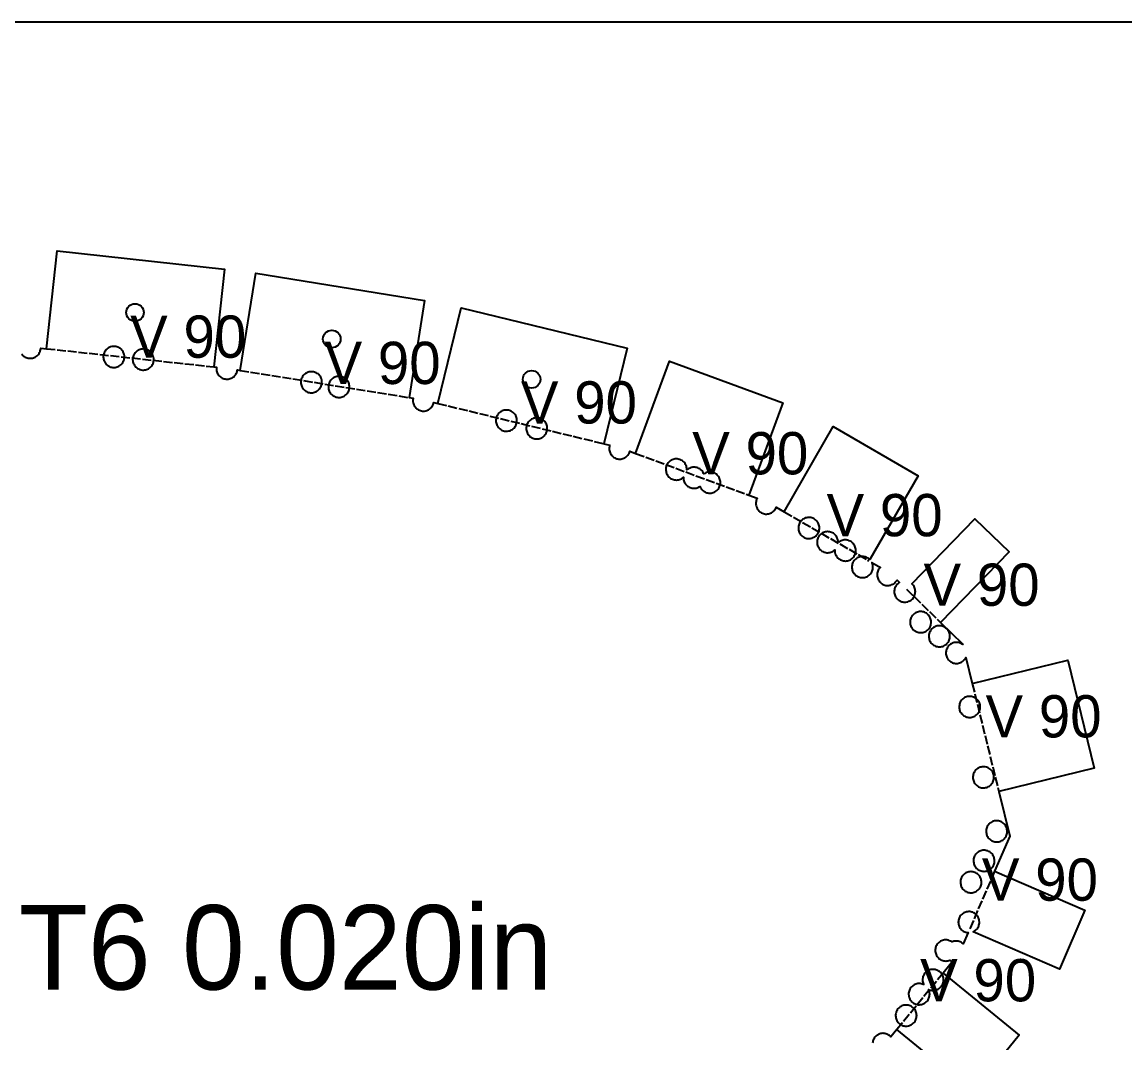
# Model space of a CAD drawing. Header units: millimetres. Extents: x 0 to 2467, y 0 to 1219.
# Drawn here: x 1235.4 to 1392.2, y 1073.9 to 1219 of the extents above; entities that cross this region are included whole.
import ezdxf

# ---------------------------------------------------------------- set-up
doc = ezdxf.new("R2010")
doc.units = ezdxf.units.MM
doc.linetypes.add('DASHED', pattern=[1.524, 1.27, -0.254])
for name, color, linetype in [('CUT', 7, 'CONTINUOUS'), ('ETCH', 8, 'CONTINUOUS'), ('HOLE', 6, 'CONTINUOUS'), ('VALLEY', 1, 'DASHED')]:
    doc.layers.add(name, color=color, linetype=linetype)

msp = doc.modelspace()

# ---------------------------------------------------------------- linework, layer by layer
at = {"layer": 'CUT'}
msp.add_lwpolyline([(1235.35, 1171.86), (1235.44, 1171.74), (1235.54, 1171.63), (1235.65, 1171.53), (1235.77, 1171.45), (1235.89, 1171.37), (1236.03, 1171.31), (1236.17, 1171.26), (1236.31, 1171.23), (1236.46, 1171.21), (1236.6, 1171.21), (1236.75, 1171.22), (1236.89, 1171.24), (1237.04, 1171.28), (1237.17, 1171.33), (1237.31, 1171.39), (1237.43, 1171.47), (1237.55, 1171.56), (1237.66, 1171.66), (1237.75, 1171.77), (1237.84, 1171.89), (1237.91, 1172.02), (1237.98, 1172.15), (1238.02, 1172.29), (1238.06, 1172.43), (1238.08, 1172.58), (1238.08, 1172.67), (1238.89, 1172.58), (1240.4, 1186.47), (1264.19, 1183.88), (1262.68, 1170), (1263.07, 1169.95), (1263.06, 1169.87), (1263.05, 1169.72), (1263.06, 1169.58), (1263.08, 1169.43), (1263.12, 1169.29), (1263.17, 1169.15), (1263.24, 1169.02), (1263.31, 1168.89), (1263.4, 1168.78), (1263.5, 1168.67), (1263.62, 1168.57), (1263.73, 1168.49), (1263.86, 1168.41), (1264, 1168.35), (1264.14, 1168.3), (1264.28, 1168.27), (1264.42, 1168.25), (1264.57, 1168.24), (1264.72, 1168.25), (1264.86, 1168.28), (1265.01, 1168.32), (1265.14, 1168.37), (1265.28, 1168.43), (1265.4, 1168.51), (1265.52, 1168.6), (1265.63, 1168.7), (1265.72, 1168.81), (1265.81, 1168.93), (1265.88, 1169.06), (1265.94, 1169.19), (1265.99, 1169.33), (1266.03, 1169.47), (1266.04, 1169.55), (1266.42, 1169.49), (1268.64, 1183.29), (1292.66, 1179.42), (1290.45, 1165.63), (1291.03, 1165.53), (1291.02, 1165.49), (1291, 1165.34), (1290.99, 1165.19), (1291, 1165.05), (1291.03, 1164.9), (1291.06, 1164.76), (1291.12, 1164.62), (1291.18, 1164.49), (1291.26, 1164.36), (1291.35, 1164.25), (1291.45, 1164.14), (1291.56, 1164.04), (1291.68, 1163.96), (1291.8, 1163.88), (1291.94, 1163.82), (1292.08, 1163.77), (1292.22, 1163.74), (1292.37, 1163.72), (1292.51, 1163.71), (1292.66, 1163.72), (1292.81, 1163.75), (1292.95, 1163.78), (1293.09, 1163.84), (1293.22, 1163.9), (1293.34, 1163.98), (1293.46, 1164.07), (1293.57, 1164.17), (1293.67, 1164.28), (1293.75, 1164.4), (1293.83, 1164.53), (1293.89, 1164.66), (1293.93, 1164.8), (1293.97, 1164.94), (1294.54, 1164.8), (1297.84, 1178.38), (1321.44, 1172.65), (1318.14, 1159.07), (1318.98, 1158.87), (1318.96, 1158.8), (1318.92, 1158.65), (1318.9, 1158.51), (1318.9, 1158.36), (1318.91, 1158.21), (1318.93, 1158.07), (1318.97, 1157.93), (1319.02, 1157.79), (1319.08, 1157.66), (1319.16, 1157.53), (1319.25, 1157.41), (1319.35, 1157.31), (1319.46, 1157.21), (1319.58, 1157.12), (1319.71, 1157.05), (1319.84, 1156.99), (1319.98, 1156.94), (1320.13, 1156.91), (1320.27, 1156.89), (1320.42, 1156.88), (1320.57, 1156.89), (1320.71, 1156.91), (1320.85, 1156.95), (1320.99, 1157), (1321.12, 1157.07), (1321.25, 1157.15), (1321.37, 1157.24), (1321.47, 1157.34), (1321.57, 1157.45), (1321.66, 1157.57), (1321.73, 1157.69), (1321.79, 1157.83), (1321.84, 1157.97), (1321.85, 1157.99), (1322.66, 1157.69), (1327.49, 1170.8), (1343.58, 1164.86), (1338.75, 1151.76), (1339.95, 1151.31), (1339.92, 1151.27), (1339.86, 1151.13), (1339.81, 1150.99), (1339.78, 1150.85), (1339.76, 1150.71), (1339.75, 1150.56), (1339.76, 1150.41), (1339.79, 1150.27), (1339.82, 1150.12), (1339.88, 1149.99), (1339.94, 1149.85), (1340.02, 1149.73), (1340.11, 1149.61), (1340.21, 1149.5), (1340.32, 1149.41), (1340.44, 1149.32), (1340.57, 1149.25), (1340.7, 1149.19), (1340.84, 1149.14), (1340.98, 1149.1), (1341.13, 1149.08), (1341.28, 1149.08), (1341.42, 1149.09), (1341.57, 1149.11), (1341.71, 1149.15), (1341.85, 1149.2), (1341.98, 1149.27), (1342.1, 1149.34), (1342.22, 1149.43), (1342.33, 1149.53), (1342.43, 1149.64), (1342.51, 1149.76), (1342.59, 1149.89), (1342.65, 1150.02), (1342.65, 1150.04), (1343.76, 1149.4), (1350.75, 1161.5), (1362.82, 1154.53), (1355.94, 1142.61), (1355.94, 1142.61), (1355.83, 1142.71), (1355.71, 1142.8), (1355.58, 1142.87), (1355.45, 1142.93), (1355.31, 1142.98), (1355.16, 1143.01), (1355.02, 1143.03), (1354.87, 1143.04), (1354.72, 1143.03), (1354.58, 1143), (1354.44, 1142.97), (1354.3, 1142.91), (1354.17, 1142.85), (1354.04, 1142.77), (1353.92, 1142.68), (1353.82, 1142.58), (1353.72, 1142.47), (1353.63, 1142.35), (1353.56, 1142.23), (1353.5, 1142.09), (1353.45, 1141.95), (1353.42, 1141.81), (1353.4, 1141.66), (1353.39, 1141.52), (1353.4, 1141.37), (1353.42, 1141.22), (1353.46, 1141.08), (1353.51, 1140.94), (1353.58, 1140.81), (1353.66, 1140.69), (1353.74, 1140.57), (1353.85, 1140.46), (1353.96, 1140.36), (1354.08, 1140.28), (1354.2, 1140.2), (1354.34, 1140.14), (1354.48, 1140.1), (1354.62, 1140.06), (1354.76, 1140.04), (1354.91, 1140.04), (1355.06, 1140.05), (1355.2, 1140.07), (1355.35, 1140.11), (1355.48, 1140.16), (1355.62, 1140.22), (1355.74, 1140.3), (1355.86, 1140.39), (1355.97, 1140.49), (1356.06, 1140.6), (1356.15, 1140.72), (1356.22, 1140.85), (1356.28, 1140.98), (1356.33, 1141.12), (1356.37, 1141.26), (1356.39, 1141.41), (1356.39, 1141.56), (1356.38, 1141.7), (1356.36, 1141.85), (1356.32, 1141.99), (1356.27, 1142.13), (1356.24, 1142.19), (1357.45, 1141.49), (1357.42, 1141.46), (1357.32, 1141.35), (1357.24, 1141.23), (1357.16, 1141.1), (1357.1, 1140.97), (1357.05, 1140.83), (1357.02, 1140.69), (1357, 1140.54), (1357, 1140.39), (1357, 1140.25), (1357.03, 1140.1), (1357.07, 1139.96), (1357.12, 1139.82), (1357.18, 1139.69), (1357.26, 1139.56), (1357.35, 1139.45), (1357.45, 1139.34), (1357.56, 1139.24), (1357.68, 1139.16), (1357.81, 1139.08), (1357.94, 1139.02), (1358.08, 1138.97), (1358.22, 1138.94), (1358.37, 1138.92), (1358.52, 1138.91), (1358.66, 1138.92), (1358.81, 1138.95), (1358.95, 1138.98), (1359.09, 1139.04), (1359.22, 1139.1), (1359.35, 1139.18), (1359.46, 1139.27), (1359.57, 1139.37), (1359.67, 1139.48), (1359.75, 1139.6), (1359.82, 1139.7), (1360.18, 1139.35), (1360.07, 1139.29), (1359.96, 1139.2), (1359.85, 1139.1), (1359.75, 1138.99), (1359.67, 1138.87), (1359.59, 1138.74), (1359.53, 1138.61), (1359.48, 1138.47), (1359.45, 1138.32), (1359.43, 1138.18), (1359.43, 1138.03), (1359.43, 1137.88), (1359.46, 1137.74), (1359.5, 1137.6), (1359.55, 1137.46), (1359.61, 1137.32), (1359.69, 1137.2), (1359.78, 1137.08), (1359.88, 1136.98), (1359.99, 1136.88), (1360.11, 1136.79), (1360.24, 1136.72), (1360.37, 1136.66), (1360.51, 1136.61), (1360.65, 1136.58), (1360.8, 1136.56), (1360.95, 1136.55), (1361.09, 1136.56), (1361.24, 1136.58), (1361.38, 1136.62), (1361.52, 1136.67), (1361.65, 1136.74), (1361.78, 1136.81), (1361.89, 1136.9), (1362, 1137), (1362.1, 1137.12), (1362.18, 1137.23), (1362.26, 1137.36), (1362.32, 1137.5), (1362.37, 1137.63), (1362.4, 1137.78), (1362.42, 1137.92), (1362.43, 1138.07), (1362.42, 1138.22), (1362.39, 1138.36), (1362.35, 1138.51), (1362.3, 1138.64), (1362.24, 1138.78), (1362.16, 1138.9), (1362.07, 1139.02), (1361.97, 1139.13), (1361.92, 1139.18), (1370.9, 1148.41), (1375.76, 1143.69), (1366.02, 1133.67), (1369.14, 1130.64), (1369.16, 1130.54), (1369.09, 1130.6), (1368.96, 1130.67), (1368.82, 1130.73), (1368.68, 1130.78), (1368.54, 1130.81), (1368.4, 1130.83), (1368.25, 1130.84), (1368.1, 1130.83), (1367.96, 1130.8), (1367.81, 1130.77), (1367.68, 1130.72), (1367.54, 1130.65), (1367.42, 1130.57), (1367.3, 1130.48), (1367.19, 1130.38), (1367.1, 1130.27), (1367.01, 1130.15), (1366.94, 1130.03), (1366.88, 1129.89), (1366.83, 1129.75), (1366.79, 1129.61), (1366.77, 1129.46), (1366.77, 1129.32), (1366.78, 1129.17), (1366.8, 1129.02), (1366.84, 1128.88), (1366.89, 1128.74), (1366.96, 1128.61), (1367.03, 1128.49), (1367.12, 1128.37), (1367.22, 1128.26), (1367.33, 1128.16), (1367.45, 1128.08), (1367.58, 1128), (1367.71, 1127.94), (1367.85, 1127.9), (1368, 1127.86), (1368.14, 1127.84), (1368.29, 1127.84), (1368.44, 1127.85), (1368.58, 1127.87), (1368.72, 1127.91), (1368.86, 1127.96), (1368.99, 1128.02), (1369.12, 1128.1), (1369.24, 1128.19), (1369.34, 1128.29), (1369.44, 1128.4), (1369.53, 1128.52), (1369.6, 1128.65), (1369.62, 1128.68), (1370.52, 1125), (1384.09, 1128.33), (1387.85, 1112.98), (1374.28, 1109.65), (1375.84, 1103.31), (1373.69, 1098.31), (1386.52, 1092.78), (1382.91, 1084.41), (1370.63, 1089.7), (1370.76, 1089.76), (1370.88, 1089.84), (1371, 1089.93), (1371.11, 1090.03), (1371.21, 1090.14), (1371.29, 1090.26), (1371.37, 1090.38), (1371.43, 1090.52), (1371.47, 1090.66), (1371.51, 1090.8), (1371.53, 1090.95), (1371.53, 1091.09), (1371.52, 1091.24), (1371.5, 1091.39), (1371.46, 1091.53), (1371.41, 1091.67), (1371.35, 1091.8), (1371.27, 1091.92), (1371.18, 1092.04), (1371.08, 1092.15), (1370.97, 1092.25), (1370.85, 1092.33), (1370.72, 1092.41), (1370.59, 1092.47), (1370.45, 1092.51), (1370.31, 1092.55), (1370.16, 1092.57), (1370.01, 1092.57), (1369.87, 1092.56), (1369.72, 1092.54), (1369.58, 1092.5), (1369.44, 1092.45), (1369.31, 1092.39), (1369.18, 1092.31), (1369.07, 1092.22), (1368.96, 1092.12), (1368.86, 1092.01), (1368.77, 1091.89), (1368.7, 1091.76), (1368.64, 1091.63), (1368.59, 1091.49), (1368.56, 1091.35), (1368.54, 1091.2), (1368.53, 1091.05), (1368.54, 1090.91), (1368.57, 1090.76), (1368.6, 1090.62), (1368.66, 1090.48), (1368.72, 1090.35), (1368.8, 1090.22), (1368.89, 1090.11), (1368.99, 1090), (1369.1, 1089.9), (1369.22, 1089.81), (1369.34, 1089.74), (1369.48, 1089.68), (1369.62, 1089.63), (1369.76, 1089.6), (1369.91, 1089.58), (1369.93, 1089.58), (1369.24, 1087.99), (1369.17, 1088.06), (1369.05, 1088.15), (1368.92, 1088.22), (1368.79, 1088.28), (1368.65, 1088.33), (1368.5, 1088.36), (1368.36, 1088.38), (1368.21, 1088.39), (1368.06, 1088.38), (1367.92, 1088.35), (1367.78, 1088.32), (1367.64, 1088.26), (1367.63, 1088.26), (1367.57, 1088.31), (1367.44, 1088.38), (1367.3, 1088.44), (1367.16, 1088.49), (1367.02, 1088.53), (1366.88, 1088.55), (1366.73, 1088.55), (1366.58, 1088.54), (1366.44, 1088.52), (1366.29, 1088.48), (1366.16, 1088.43), (1366.02, 1088.36), (1365.9, 1088.29), (1365.78, 1088.2), (1365.67, 1088.1), (1365.58, 1087.99), (1365.49, 1087.87), (1365.42, 1087.74), (1365.36, 1087.61), (1365.31, 1087.47), (1365.27, 1087.32), (1365.25, 1087.18), (1365.25, 1087.03), (1365.26, 1086.88), (1365.28, 1086.74), (1365.32, 1086.6), (1365.37, 1086.46), (1365.44, 1086.33), (1365.51, 1086.2), (1365.6, 1086.08), (1365.7, 1085.98), (1365.81, 1085.88), (1365.93, 1085.79), (1366.06, 1085.72), (1366.19, 1085.66), (1366.33, 1085.61), (1366.48, 1085.58), (1366.62, 1085.56), (1366.77, 1085.55), (1366.92, 1085.56), (1367.06, 1085.58), (1367.2, 1085.62), (1367.34, 1085.67), (1367.35, 1085.68), (1367.42, 1085.63), (1367.54, 1085.55), (1367.68, 1085.49), (1367.72, 1085.48), (1366.38, 1083.84), (1377.2, 1075), (1370.64, 1066.96), (1359.81, 1075.8), (1358.96, 1074.75), (1358.88, 1074.85), (1358.77, 1074.94), (1358.65, 1075.03), (1358.52, 1075.1), (1358.39, 1075.16), (1358.25, 1075.21), (1358.11, 1075.24), (1357.96, 1075.26), (1357.81, 1075.27), (1357.67, 1075.26), (1357.52, 1075.24), (1357.38, 1075.2), (1357.24, 1075.15), (1357.11, 1075.08), (1356.98, 1075.01), (1356.87, 1074.92), (1356.76, 1074.82), (1356.66, 1074.71), (1356.57, 1074.59), (1356.5, 1074.46), (1356.44, 1074.32), (1356.39, 1074.19), (1356.36, 1074.04), (1356.34, 1073.9)], dxfattribs=at)
for points in [[(1249.2, 1170.1), (1249.33, 1170.18), (1249.45, 1170.27), (1249.55, 1170.37), (1249.65, 1170.48), (1249.74, 1170.6), (1249.81, 1170.72), (1249.87, 1170.86), (1249.92, 1171), (1249.95, 1171.14), (1249.97, 1171.29), (1249.98, 1171.43), (1249.97, 1171.58), (1249.95, 1171.73), (1249.91, 1171.87), (1249.86, 1172.01), (1249.79, 1172.14), (1249.71, 1172.26), (1249.63, 1172.38), (1249.53, 1172.49), (1249.41, 1172.59), (1249.3, 1172.67), (1249.17, 1172.75), (1249.03, 1172.81), (1248.89, 1172.85), (1248.75, 1172.89), (1248.61, 1172.91), (1248.46, 1172.91), (1248.31, 1172.9), (1248.17, 1172.88), (1248.02, 1172.84), (1247.89, 1172.79), (1247.75, 1172.73), (1247.63, 1172.65), (1247.51, 1172.56), (1247.4, 1172.46), (1247.31, 1172.35), (1247.22, 1172.23), (1247.15, 1172.1), (1247.09, 1171.97), (1247.04, 1171.83), (1247, 1171.69), (1246.98, 1171.54), (1246.98, 1171.39), (1246.99, 1171.25), (1247.01, 1171.1), (1247.05, 1170.96), (1247.1, 1170.82), (1247.17, 1170.69), (1247.24, 1170.56), (1247.33, 1170.45), (1247.43, 1170.34), (1247.54, 1170.24), (1247.66, 1170.15), (1247.79, 1170.08), (1247.92, 1170.02), (1248.06, 1169.97), (1248.21, 1169.94), (1248.35, 1169.92), (1248.5, 1169.91), (1248.65, 1169.92), (1248.79, 1169.95), (1248.93, 1169.98), (1249.07, 1170.04), (1249.2, 1170.1)], [(1253.83, 1170.1), (1253.91, 1170.22), (1253.99, 1170.35), (1254.05, 1170.48), (1254.09, 1170.62), (1254.13, 1170.76), (1254.15, 1170.91), (1254.15, 1171.06), (1254.14, 1171.2), (1254.12, 1171.35), (1254.08, 1171.49), (1254.03, 1171.63), (1253.97, 1171.76), (1253.89, 1171.89), (1253.8, 1172), (1253.7, 1172.11), (1253.59, 1172.21), (1253.47, 1172.3), (1253.34, 1172.37), (1253.21, 1172.43), (1253.07, 1172.48), (1252.92, 1172.51), (1252.78, 1172.53), (1252.63, 1172.54), (1252.48, 1172.53), (1252.34, 1172.5), (1252.2, 1172.47), (1252.06, 1172.41), (1251.93, 1172.35), (1251.8, 1172.27), (1251.68, 1172.18), (1251.58, 1172.08), (1251.48, 1171.97), (1251.39, 1171.85), (1251.32, 1171.73), (1251.26, 1171.59), (1251.21, 1171.45), (1251.18, 1171.31), (1251.16, 1171.16), (1251.15, 1171.02), (1251.16, 1170.87), (1251.19, 1170.72), (1251.22, 1170.58), (1251.27, 1170.44), (1251.34, 1170.31), (1251.42, 1170.19), (1251.51, 1170.07), (1251.61, 1169.96), (1251.72, 1169.86), (1251.84, 1169.78), (1251.96, 1169.7), (1252.1, 1169.64), (1252.24, 1169.6), (1252.38, 1169.56), (1252.53, 1169.54), (1252.67, 1169.54), (1252.82, 1169.55), (1252.97, 1169.57), (1253.11, 1169.61), (1253.25, 1169.66), (1253.38, 1169.72), (1253.5, 1169.8), (1253.62, 1169.89), (1253.73, 1169.99), (1253.83, 1170.1)], [(1277.53, 1166.67), (1277.64, 1166.77), (1277.74, 1166.88), (1277.82, 1167), (1277.9, 1167.12), (1277.96, 1167.26), (1278.01, 1167.4), (1278.04, 1167.54), (1278.06, 1167.69), (1278.06, 1167.83), (1278.05, 1167.98), (1278.03, 1168.12), (1277.99, 1168.27), (1277.94, 1168.4), (1277.88, 1168.54), (1277.8, 1168.66), (1277.71, 1168.78), (1277.61, 1168.89), (1277.5, 1168.98), (1277.38, 1169.07), (1277.25, 1169.14), (1277.12, 1169.21), (1276.98, 1169.25), (1276.84, 1169.29), (1276.69, 1169.31), (1276.54, 1169.31), (1276.4, 1169.3), (1276.25, 1169.28), (1276.11, 1169.24), (1275.97, 1169.19), (1275.84, 1169.12), (1275.71, 1169.05), (1275.6, 1168.96), (1275.49, 1168.86), (1275.39, 1168.75), (1275.31, 1168.63), (1275.23, 1168.5), (1275.17, 1168.37), (1275.12, 1168.23), (1275.09, 1168.08), (1275.07, 1167.94), (1275.06, 1167.79), (1275.07, 1167.64), (1275.1, 1167.5), (1275.14, 1167.36), (1275.19, 1167.22), (1275.25, 1167.09), (1275.33, 1166.96), (1275.42, 1166.84), (1275.52, 1166.74), (1275.63, 1166.64), (1275.75, 1166.55), (1275.88, 1166.48), (1276.01, 1166.42), (1276.15, 1166.37), (1276.29, 1166.34), (1276.44, 1166.32), (1276.59, 1166.31), (1276.73, 1166.32), (1276.88, 1166.34), (1277.02, 1166.38), (1277.16, 1166.43), (1277.29, 1166.5), (1277.41, 1166.58), (1277.53, 1166.67)], [(1281.87, 1166.59), (1281.92, 1166.73), (1281.95, 1166.87), (1281.97, 1167.02), (1281.98, 1167.17), (1281.97, 1167.31), (1281.95, 1167.46), (1281.91, 1167.6), (1281.86, 1167.74), (1281.79, 1167.87), (1281.72, 1168), (1281.63, 1168.11), (1281.53, 1168.22), (1281.41, 1168.32), (1281.3, 1168.41), (1281.17, 1168.48), (1281.03, 1168.54), (1280.89, 1168.59), (1280.75, 1168.62), (1280.61, 1168.64), (1280.46, 1168.65), (1280.31, 1168.64), (1280.17, 1168.61), (1280.02, 1168.58), (1279.89, 1168.52), (1279.75, 1168.46), (1279.63, 1168.38), (1279.51, 1168.29), (1279.4, 1168.19), (1279.31, 1168.08), (1279.22, 1167.96), (1279.15, 1167.84), (1279.09, 1167.7), (1279.04, 1167.56), (1279, 1167.42), (1278.98, 1167.27), (1278.98, 1167.13), (1278.99, 1166.98), (1279.01, 1166.83), (1279.05, 1166.69), (1279.1, 1166.55), (1279.17, 1166.42), (1279.24, 1166.3), (1279.33, 1166.18), (1279.43, 1166.07), (1279.54, 1165.97), (1279.66, 1165.89), (1279.79, 1165.81), (1279.92, 1165.75), (1280.06, 1165.71), (1280.21, 1165.67), (1280.35, 1165.65), (1280.5, 1165.65), (1280.65, 1165.66), (1280.79, 1165.68), (1280.93, 1165.72), (1281.07, 1165.77), (1281.21, 1165.83), (1281.33, 1165.91), (1281.45, 1166), (1281.55, 1166.1), (1281.65, 1166.21), (1281.74, 1166.33), (1281.81, 1166.46), (1281.87, 1166.59)], [(1305.55, 1161.53), (1305.62, 1161.66), (1305.69, 1161.79), (1305.73, 1161.93), (1305.77, 1162.08), (1305.79, 1162.22), (1305.79, 1162.37), (1305.78, 1162.52), (1305.76, 1162.66), (1305.72, 1162.8), (1305.67, 1162.94), (1305.61, 1163.07), (1305.53, 1163.2), (1305.44, 1163.32), (1305.34, 1163.42), (1305.23, 1163.52), (1305.11, 1163.61), (1304.98, 1163.68), (1304.85, 1163.74), (1304.71, 1163.79), (1304.56, 1163.82), (1304.42, 1163.84), (1304.27, 1163.85), (1304.12, 1163.84), (1303.98, 1163.82), (1303.84, 1163.78), (1303.7, 1163.73), (1303.57, 1163.66), (1303.44, 1163.58), (1303.32, 1163.49), (1303.22, 1163.39), (1303.12, 1163.28), (1303.03, 1163.16), (1302.96, 1163.04), (1302.9, 1162.9), (1302.85, 1162.76), (1302.82, 1162.62), (1302.8, 1162.47), (1302.79, 1162.33), (1302.8, 1162.18), (1302.83, 1162.04), (1302.86, 1161.89), (1302.91, 1161.76), (1302.98, 1161.62), (1303.06, 1161.5), (1303.15, 1161.38), (1303.25, 1161.27), (1303.36, 1161.18), (1303.48, 1161.09), (1303.6, 1161.02), (1303.74, 1160.96), (1303.88, 1160.91), (1304.02, 1160.87), (1304.17, 1160.85), (1304.31, 1160.85), (1304.46, 1160.86), (1304.61, 1160.88), (1304.75, 1160.92), (1304.89, 1160.97), (1305.02, 1161.04), (1305.14, 1161.11), (1305.26, 1161.2), (1305.37, 1161.3), (1305.46, 1161.41), (1305.55, 1161.53)], [(1310.09, 1161.12), (1310.1, 1161.27), (1310.09, 1161.42), (1310.07, 1161.56), (1310.03, 1161.7), (1309.98, 1161.84), (1309.91, 1161.97), (1309.83, 1162.1), (1309.75, 1162.22), (1309.64, 1162.32), (1309.53, 1162.42), (1309.41, 1162.51), (1309.29, 1162.58), (1309.15, 1162.64), (1309.01, 1162.69), (1308.87, 1162.72), (1308.73, 1162.74), (1308.58, 1162.75), (1308.43, 1162.74), (1308.29, 1162.71), (1308.14, 1162.68), (1308.01, 1162.63), (1307.87, 1162.56), (1307.75, 1162.48), (1307.63, 1162.39), (1307.52, 1162.29), (1307.43, 1162.18), (1307.34, 1162.06), (1307.27, 1161.94), (1307.21, 1161.8), (1307.16, 1161.66), (1307.12, 1161.52), (1307.1, 1161.37), (1307.1, 1161.23), (1307.11, 1161.08), (1307.13, 1160.93), (1307.17, 1160.79), (1307.22, 1160.65), (1307.29, 1160.52), (1307.36, 1160.4), (1307.45, 1160.28), (1307.55, 1160.17), (1307.66, 1160.07), (1307.78, 1159.99), (1307.91, 1159.91), (1308.04, 1159.85), (1308.18, 1159.81), (1308.33, 1159.77), (1308.47, 1159.75), (1308.62, 1159.75), (1308.77, 1159.76), (1308.91, 1159.78), (1309.05, 1159.82), (1309.19, 1159.87), (1309.32, 1159.93), (1309.45, 1160.01), (1309.57, 1160.1), (1309.67, 1160.2), (1309.77, 1160.31), (1309.86, 1160.43), (1309.93, 1160.56), (1309.99, 1160.69), (1310.04, 1160.83), (1310.07, 1160.98), (1310.09, 1161.12)], [(1333.76, 1154.94), (1333.63, 1154.99), (1333.48, 1155.02), (1333.34, 1155.04), (1333.19, 1155.05), (1333.04, 1155.04), (1332.9, 1155.01), (1332.75, 1154.98), (1332.62, 1154.93), (1332.48, 1154.86), (1332.36, 1154.78), (1332.35, 1154.78), (1332.33, 1154.83), (1332.26, 1154.96), (1332.19, 1155.09), (1332.1, 1155.2), (1332, 1155.31), (1331.89, 1155.41), (1331.77, 1155.5), (1331.64, 1155.57), (1331.51, 1155.63), (1331.37, 1155.68), (1331.22, 1155.71), (1331.08, 1155.73), (1330.93, 1155.74), (1330.78, 1155.73), (1330.64, 1155.7), (1330.5, 1155.67), (1330.36, 1155.61), (1330.23, 1155.55), (1330.1, 1155.47), (1329.98, 1155.38), (1329.94, 1155.34), (1329.94, 1155.43), (1329.93, 1155.58), (1329.91, 1155.73), (1329.87, 1155.87), (1329.82, 1156.01), (1329.76, 1156.14), (1329.68, 1156.26), (1329.59, 1156.38), (1329.49, 1156.49), (1329.38, 1156.59), (1329.26, 1156.67), (1329.13, 1156.75), (1329, 1156.81), (1328.86, 1156.85), (1328.71, 1156.89), (1328.57, 1156.91), (1328.42, 1156.91), (1328.27, 1156.9), (1328.13, 1156.88), (1327.99, 1156.84), (1327.85, 1156.79), (1327.72, 1156.73), (1327.59, 1156.65), (1327.47, 1156.56), (1327.37, 1156.46), (1327.27, 1156.35), (1327.18, 1156.23), (1327.11, 1156.1), (1327.05, 1155.97), (1327, 1155.83), (1326.97, 1155.69), (1326.95, 1155.54), (1326.94, 1155.39), (1326.95, 1155.25), (1326.98, 1155.1), (1327.01, 1154.96), (1327.06, 1154.82), (1327.13, 1154.69), (1327.21, 1154.56), (1327.3, 1154.45), (1327.4, 1154.34), (1327.51, 1154.24), (1327.63, 1154.15), (1327.75, 1154.08), (1327.89, 1154.02), (1328.03, 1153.97), (1328.17, 1153.94), (1328.32, 1153.92), (1328.46, 1153.91), (1328.61, 1153.92), (1328.76, 1153.95), (1328.9, 1153.98), (1329.04, 1154.04), (1329.17, 1154.1), (1329.29, 1154.18), (1329.41, 1154.27), (1329.45, 1154.31), (1329.45, 1154.22), (1329.46, 1154.07), (1329.48, 1153.92), (1329.52, 1153.78), (1329.57, 1153.64), (1329.64, 1153.51), (1329.72, 1153.39), (1329.8, 1153.27), (1329.9, 1153.16), (1330.02, 1153.06), (1330.13, 1152.98), (1330.26, 1152.9), (1330.4, 1152.84), (1330.54, 1152.79), (1330.68, 1152.76), (1330.82, 1152.74), (1330.97, 1152.74), (1331.12, 1152.75), (1331.26, 1152.77), (1331.41, 1152.81), (1331.54, 1152.86), (1331.68, 1152.92), (1331.8, 1153), (1331.81, 1153.01), (1331.83, 1152.95), (1331.9, 1152.82), (1331.97, 1152.7), (1332.06, 1152.58), (1332.16, 1152.47), (1332.27, 1152.38), (1332.39, 1152.29), (1332.52, 1152.22), (1332.65, 1152.15), (1332.79, 1152.11), (1332.94, 1152.07), (1333.08, 1152.05), (1333.23, 1152.05), (1333.38, 1152.06), (1333.52, 1152.08), (1333.67, 1152.12), (1333.8, 1152.17), (1333.94, 1152.23), (1334.06, 1152.31), (1334.18, 1152.4), (1334.28, 1152.5), (1334.38, 1152.61), (1334.47, 1152.73), (1334.54, 1152.86), (1334.6, 1152.99), (1334.65, 1153.13), (1334.68, 1153.28), (1334.7, 1153.42), (1334.71, 1153.57), (1334.7, 1153.72), (1334.68, 1153.86), (1334.64, 1154), (1334.59, 1154.14), (1334.52, 1154.27), (1334.45, 1154.4), (1334.36, 1154.52), (1334.26, 1154.62), (1334.14, 1154.72), (1334.03, 1154.81), (1333.9, 1154.88), (1333.76, 1154.94)], [(1348.76, 1147.41), (1348.72, 1147.55), (1348.67, 1147.69), (1348.6, 1147.82), (1348.52, 1147.94), (1348.43, 1148.06), (1348.33, 1148.17), (1348.22, 1148.27), (1348.1, 1148.35), (1347.98, 1148.43), (1347.84, 1148.49), (1347.7, 1148.53), (1347.56, 1148.57), (1347.41, 1148.59), (1347.27, 1148.59), (1347.12, 1148.58), (1346.98, 1148.56), (1346.83, 1148.52), (1346.7, 1148.47), (1346.56, 1148.41), (1346.44, 1148.33), (1346.32, 1148.24), (1346.21, 1148.14), (1346.12, 1148.03), (1346.03, 1147.91), (1345.96, 1147.78), (1345.89, 1147.65), (1345.85, 1147.51), (1345.81, 1147.36), (1345.79, 1147.22), (1345.79, 1147.07), (1345.8, 1146.92), (1345.82, 1146.78), (1345.86, 1146.64), (1345.91, 1146.5), (1345.98, 1146.37), (1346.05, 1146.24), (1346.14, 1146.13), (1346.24, 1146.02), (1346.35, 1145.92), (1346.47, 1145.83), (1346.6, 1145.76), (1346.73, 1145.7), (1346.87, 1145.65), (1347.02, 1145.62), (1347.16, 1145.6), (1347.31, 1145.59), (1347.46, 1145.6), (1347.6, 1145.63), (1347.74, 1145.66), (1347.88, 1145.72), (1348.01, 1145.78), (1348.14, 1145.86), (1348.26, 1145.95), (1348.36, 1146.05), (1348.46, 1146.16), (1348.55, 1146.28), (1348.62, 1146.4), (1348.68, 1146.54), (1348.73, 1146.68), (1348.76, 1146.82), (1348.78, 1146.97), (1348.79, 1147.11), (1348.78, 1147.26), (1348.76, 1147.41)], [(1352.59, 1145.39), (1352.44, 1145.4), (1352.29, 1145.39), (1352.15, 1145.37), (1352.01, 1145.33), (1351.87, 1145.28), (1351.74, 1145.21), (1351.61, 1145.14), (1351.49, 1145.05), (1351.45, 1145.01), (1351.45, 1145.1), (1351.44, 1145.24), (1351.42, 1145.39), (1351.38, 1145.53), (1351.33, 1145.67), (1351.27, 1145.8), (1351.19, 1145.93), (1351.1, 1146.04), (1351, 1146.15), (1350.89, 1146.25), (1350.77, 1146.34), (1350.64, 1146.41), (1350.51, 1146.47), (1350.37, 1146.52), (1350.22, 1146.55), (1350.08, 1146.57), (1349.93, 1146.58), (1349.78, 1146.57), (1349.64, 1146.54), (1349.5, 1146.51), (1349.36, 1146.45), (1349.23, 1146.39), (1349.1, 1146.31), (1348.98, 1146.22), (1348.88, 1146.12), (1348.78, 1146.01), (1348.69, 1145.89), (1348.62, 1145.77), (1348.56, 1145.63), (1348.51, 1145.49), (1348.48, 1145.35), (1348.46, 1145.2), (1348.45, 1145.06), (1348.46, 1144.91), (1348.49, 1144.76), (1348.52, 1144.62), (1348.57, 1144.48), (1348.64, 1144.35), (1348.72, 1144.23), (1348.81, 1144.11), (1348.91, 1144), (1349.02, 1143.9), (1349.14, 1143.82), (1349.26, 1143.74), (1349.4, 1143.68), (1349.54, 1143.64), (1349.68, 1143.6), (1349.83, 1143.58), (1349.97, 1143.58), (1350.12, 1143.59), (1350.27, 1143.61), (1350.41, 1143.65), (1350.55, 1143.7), (1350.68, 1143.76), (1350.8, 1143.84), (1350.92, 1143.93), (1350.96, 1143.97), (1350.96, 1143.88), (1350.97, 1143.73), (1350.99, 1143.59), (1351.03, 1143.44), (1351.08, 1143.31), (1351.15, 1143.17), (1351.23, 1143.05), (1351.31, 1142.93), (1351.42, 1142.82), (1351.53, 1142.73), (1351.65, 1142.64), (1351.77, 1142.57), (1351.91, 1142.51), (1352.05, 1142.46), (1352.19, 1142.43), (1352.33, 1142.41), (1352.48, 1142.4), (1352.63, 1142.41), (1352.77, 1142.43), (1352.92, 1142.47), (1353.05, 1142.52), (1353.19, 1142.59), (1353.31, 1142.66), (1353.43, 1142.75), (1353.54, 1142.85), (1353.63, 1142.96), (1353.72, 1143.08), (1353.79, 1143.21), (1353.85, 1143.35), (1353.9, 1143.48), (1353.94, 1143.63), (1353.96, 1143.77), (1353.96, 1143.92), (1353.95, 1144.07), (1353.93, 1144.21), (1353.89, 1144.36), (1353.84, 1144.49), (1353.77, 1144.63), (1353.7, 1144.75), (1353.61, 1144.87), (1353.51, 1144.98), (1353.4, 1145.07), (1353.28, 1145.16), (1353.15, 1145.23), (1353.02, 1145.29), (1352.88, 1145.34), (1352.73, 1145.38), (1352.59, 1145.39)], [(1364.68, 1133.74), (1364.67, 1133.88), (1364.64, 1134.03), (1364.6, 1134.17), (1364.55, 1134.31), (1364.49, 1134.44), (1364.41, 1134.57), (1364.32, 1134.68), (1364.22, 1134.79), (1364.11, 1134.89), (1363.99, 1134.98), (1363.86, 1135.05), (1363.73, 1135.11), (1363.59, 1135.16), (1363.45, 1135.19), (1363.3, 1135.21), (1363.15, 1135.22), (1363.01, 1135.21), (1362.86, 1135.18), (1362.72, 1135.15), (1362.58, 1135.09), (1362.45, 1135.03), (1362.32, 1134.95), (1362.21, 1134.86), (1362.1, 1134.76), (1362, 1134.65), (1361.92, 1134.53), (1361.84, 1134.4), (1361.78, 1134.27), (1361.73, 1134.13), (1361.7, 1133.99), (1361.68, 1133.84), (1361.68, 1133.7), (1361.68, 1133.55), (1361.71, 1133.4), (1361.75, 1133.26), (1361.8, 1133.12), (1361.86, 1132.99), (1361.94, 1132.87), (1362.03, 1132.75), (1362.13, 1132.64), (1362.24, 1132.54), (1362.36, 1132.46), (1362.49, 1132.38), (1362.62, 1132.32), (1362.76, 1132.28), (1362.9, 1132.24), (1363.05, 1132.22), (1363.2, 1132.22), (1363.34, 1132.23), (1363.49, 1132.25), (1363.63, 1132.29), (1363.77, 1132.34), (1363.9, 1132.4), (1364.03, 1132.48), (1364.14, 1132.57), (1364.25, 1132.67), (1364.35, 1132.78), (1364.43, 1132.9), (1364.51, 1133.03), (1364.57, 1133.16), (1364.62, 1133.3), (1364.65, 1133.44), (1364.67, 1133.59), (1364.68, 1133.74)], [(1366.99, 1132.67), (1366.89, 1132.78), (1366.77, 1132.87), (1366.66, 1132.96), (1366.53, 1133.03), (1366.39, 1133.09), (1366.25, 1133.14), (1366.11, 1133.18), (1365.97, 1133.2), (1365.82, 1133.2), (1365.67, 1133.19), (1365.53, 1133.17), (1365.38, 1133.13), (1365.25, 1133.08), (1365.11, 1133.01), (1364.99, 1132.94), (1364.87, 1132.85), (1364.76, 1132.75), (1364.67, 1132.64), (1364.58, 1132.52), (1364.51, 1132.39), (1364.45, 1132.26), (1364.4, 1132.12), (1364.36, 1131.97), (1364.34, 1131.83), (1364.34, 1131.68), (1364.35, 1131.53), (1364.37, 1131.39), (1364.41, 1131.25), (1364.46, 1131.11), (1364.53, 1130.98), (1364.6, 1130.85), (1364.69, 1130.73), (1364.79, 1130.63), (1364.9, 1130.53), (1365.02, 1130.44), (1365.15, 1130.37), (1365.28, 1130.31), (1365.42, 1130.26), (1365.57, 1130.23), (1365.71, 1130.21), (1365.86, 1130.2), (1366.01, 1130.21), (1366.15, 1130.23), (1366.29, 1130.27), (1366.43, 1130.32), (1366.56, 1130.39), (1366.69, 1130.47), (1366.81, 1130.55), (1366.91, 1130.66), (1367.01, 1130.77), (1367.1, 1130.88), (1367.17, 1131.01), (1367.23, 1131.15), (1367.28, 1131.29), (1367.31, 1131.43), (1367.33, 1131.57), (1367.34, 1131.72), (1367.33, 1131.87), (1367.31, 1132.01), (1367.27, 1132.16), (1367.22, 1132.29), (1367.15, 1132.43), (1367.07, 1132.55), (1366.99, 1132.67)], [(1371.46, 1122.39), (1371.39, 1122.51), (1371.3, 1122.63), (1371.2, 1122.74), (1371.09, 1122.83), (1370.97, 1122.92), (1370.84, 1122.99), (1370.71, 1123.06), (1370.57, 1123.1), (1370.42, 1123.14), (1370.28, 1123.16), (1370.13, 1123.16), (1369.98, 1123.15), (1369.84, 1123.13), (1369.7, 1123.09), (1369.56, 1123.04), (1369.43, 1122.98), (1369.3, 1122.9), (1369.18, 1122.81), (1369.08, 1122.71), (1368.98, 1122.6), (1368.89, 1122.48), (1368.82, 1122.35), (1368.76, 1122.22), (1368.71, 1122.08), (1368.68, 1121.93), (1368.66, 1121.79), (1368.65, 1121.64), (1368.66, 1121.49), (1368.69, 1121.35), (1368.72, 1121.21), (1368.77, 1121.07), (1368.84, 1120.94), (1368.92, 1120.81), (1369.01, 1120.69), (1369.11, 1120.59), (1369.22, 1120.49), (1369.34, 1120.4), (1369.46, 1120.33), (1369.6, 1120.27), (1369.74, 1120.22), (1369.88, 1120.19), (1370.03, 1120.17), (1370.17, 1120.16), (1370.32, 1120.17), (1370.47, 1120.2), (1370.61, 1120.23), (1370.75, 1120.28), (1370.88, 1120.35), (1371, 1120.43), (1371.12, 1120.52), (1371.23, 1120.62), (1371.32, 1120.73), (1371.41, 1120.85), (1371.48, 1120.97), (1371.55, 1121.11), (1371.59, 1121.25), (1371.63, 1121.39), (1371.65, 1121.54), (1371.65, 1121.68), (1371.64, 1121.83), (1371.62, 1121.98), (1371.58, 1122.12), (1371.53, 1122.26), (1371.46, 1122.39)], [(1370.77, 1112.34), (1370.71, 1112.21), (1370.66, 1112.07), (1370.63, 1111.93), (1370.61, 1111.78), (1370.6, 1111.63), (1370.61, 1111.49), (1370.64, 1111.34), (1370.67, 1111.2), (1370.72, 1111.06), (1370.79, 1110.93), (1370.87, 1110.8), (1370.96, 1110.69), (1371.06, 1110.58), (1371.17, 1110.48), (1371.29, 1110.4), (1371.41, 1110.32), (1371.55, 1110.26), (1371.69, 1110.21), (1371.83, 1110.18), (1371.98, 1110.16), (1372.12, 1110.15), (1372.27, 1110.16), (1372.42, 1110.19), (1372.56, 1110.23), (1372.7, 1110.28), (1372.83, 1110.34), (1372.95, 1110.42), (1373.07, 1110.51), (1373.18, 1110.61), (1373.27, 1110.72), (1373.36, 1110.84), (1373.43, 1110.97), (1373.5, 1111.1), (1373.54, 1111.24), (1373.58, 1111.38), (1373.6, 1111.53), (1373.6, 1111.68), (1373.59, 1111.82), (1373.57, 1111.97), (1373.53, 1112.11), (1373.48, 1112.25), (1373.42, 1112.38), (1373.34, 1112.51), (1373.25, 1112.62), (1373.15, 1112.73), (1373.04, 1112.83), (1372.92, 1112.91), (1372.79, 1112.99), (1372.66, 1113.05), (1372.52, 1113.1), (1372.37, 1113.13), (1372.23, 1113.15), (1372.08, 1113.15), (1371.93, 1113.15), (1371.79, 1113.12), (1371.65, 1113.08), (1371.51, 1113.03), (1371.38, 1112.97), (1371.25, 1112.89), (1371.13, 1112.8), (1371.03, 1112.7), (1370.93, 1112.59), (1370.84, 1112.47), (1370.77, 1112.34)], [(1372.73, 1104.8), (1372.65, 1104.67), (1372.59, 1104.53), (1372.54, 1104.39), (1372.51, 1104.25), (1372.49, 1104.11), (1372.48, 1103.96), (1372.49, 1103.81), (1372.52, 1103.67), (1372.56, 1103.52), (1372.61, 1103.39), (1372.67, 1103.25), (1372.75, 1103.13), (1372.84, 1103.01), (1372.94, 1102.9), (1373.05, 1102.81), (1373.17, 1102.72), (1373.3, 1102.65), (1373.43, 1102.59), (1373.57, 1102.54), (1373.71, 1102.5), (1373.86, 1102.48), (1374.01, 1102.48), (1374.15, 1102.49), (1374.3, 1102.51), (1374.44, 1102.55), (1374.58, 1102.6), (1374.71, 1102.67), (1374.84, 1102.74), (1374.95, 1102.83), (1375.06, 1102.93), (1375.16, 1103.04), (1375.24, 1103.16), (1375.32, 1103.29), (1375.38, 1103.42), (1375.43, 1103.56), (1375.46, 1103.71), (1375.48, 1103.85), (1375.48, 1104), (1375.48, 1104.15), (1375.45, 1104.29), (1375.41, 1104.43), (1375.36, 1104.57), (1375.3, 1104.7), (1375.22, 1104.83), (1375.13, 1104.95), (1375.03, 1105.05), (1374.92, 1105.15), (1374.8, 1105.24), (1374.67, 1105.31), (1374.54, 1105.37), (1374.4, 1105.42), (1374.26, 1105.45), (1374.11, 1105.47), (1373.96, 1105.48), (1373.82, 1105.47), (1373.67, 1105.45), (1373.53, 1105.41), (1373.39, 1105.36), (1373.26, 1105.29), (1373.13, 1105.21), (1373.02, 1105.13), (1372.91, 1105.03), (1372.81, 1104.91), (1372.73, 1104.8)], [(1371.01, 1100.73), (1370.92, 1100.61), (1370.85, 1100.48), (1370.79, 1100.35), (1370.74, 1100.21), (1370.71, 1100.07), (1370.69, 1099.92), (1370.68, 1099.77), (1370.69, 1099.63), (1370.72, 1099.48), (1370.75, 1099.34), (1370.8, 1099.2), (1370.87, 1099.07), (1370.95, 1098.94), (1371.04, 1098.83), (1371.14, 1098.72), (1371.25, 1098.62), (1371.37, 1098.53), (1371.49, 1098.46), (1371.63, 1098.4), (1371.77, 1098.35), (1371.91, 1098.32), (1372.06, 1098.3), (1372.2, 1098.29), (1372.35, 1098.3), (1372.5, 1098.33), (1372.64, 1098.36), (1372.78, 1098.42), (1372.91, 1098.48), (1373.03, 1098.56), (1373.15, 1098.65), (1373.26, 1098.75), (1373.36, 1098.86), (1373.44, 1098.98), (1373.52, 1099.1), (1373.58, 1099.24), (1373.62, 1099.38), (1373.66, 1099.52), (1373.68, 1099.67), (1373.68, 1099.81), (1373.67, 1099.96), (1373.65, 1100.11), (1373.61, 1100.25), (1373.56, 1100.39), (1373.5, 1100.52), (1373.42, 1100.64), (1373.33, 1100.76), (1373.23, 1100.87), (1373.12, 1100.97), (1373, 1101.05), (1372.87, 1101.13), (1372.74, 1101.19), (1372.6, 1101.23), (1372.45, 1101.27), (1372.31, 1101.29), (1372.16, 1101.29), (1372.01, 1101.28), (1371.87, 1101.26), (1371.73, 1101.22), (1371.59, 1101.17), (1371.46, 1101.11), (1371.33, 1101.03), (1371.22, 1100.94), (1371.11, 1100.84), (1371.01, 1100.73)], [(1368.94, 1097.3), (1368.89, 1097.16), (1368.86, 1097.02), (1368.84, 1096.87), (1368.83, 1096.73), (1368.84, 1096.58), (1368.87, 1096.43), (1368.9, 1096.29), (1368.96, 1096.15), (1369.02, 1096.02), (1369.1, 1095.9), (1369.19, 1095.78), (1369.29, 1095.67), (1369.4, 1095.57), (1369.52, 1095.49), (1369.64, 1095.41), (1369.78, 1095.35), (1369.92, 1095.3), (1370.06, 1095.27), (1370.21, 1095.25), (1370.35, 1095.25), (1370.5, 1095.26), (1370.65, 1095.28), (1370.79, 1095.32), (1370.93, 1095.37), (1371.06, 1095.43), (1371.18, 1095.51), (1371.3, 1095.6), (1371.41, 1095.7), (1371.51, 1095.81), (1371.59, 1095.93), (1371.67, 1096.06), (1371.73, 1096.19), (1371.77, 1096.33), (1371.81, 1096.47), (1371.83, 1096.62), (1371.83, 1096.77), (1371.82, 1096.91), (1371.8, 1097.06), (1371.76, 1097.2), (1371.71, 1097.34), (1371.65, 1097.47), (1371.57, 1097.6), (1371.48, 1097.71), (1371.38, 1097.82), (1371.27, 1097.92), (1371.15, 1098), (1371.02, 1098.08), (1370.89, 1098.14), (1370.75, 1098.19), (1370.6, 1098.22), (1370.46, 1098.24), (1370.31, 1098.25), (1370.16, 1098.24), (1370.02, 1098.21), (1369.88, 1098.18), (1369.74, 1098.12), (1369.61, 1098.06), (1369.48, 1097.98), (1369.37, 1097.89), (1369.26, 1097.79), (1369.16, 1097.68), (1369.07, 1097.56), (1369, 1097.43), (1368.94, 1097.3)], [(1361.48, 1080.67), (1361.5, 1080.53), (1361.54, 1080.38), (1361.59, 1080.25), (1361.65, 1080.11), (1361.73, 1079.99), (1361.82, 1079.87), (1361.92, 1079.76), (1362.03, 1079.67), (1362.15, 1079.58), (1362.28, 1079.51), (1362.41, 1079.45), (1362.55, 1079.4), (1362.69, 1079.36), (1362.84, 1079.34), (1362.99, 1079.34), (1363.13, 1079.35), (1363.28, 1079.37), (1363.42, 1079.41), (1363.56, 1079.46), (1363.69, 1079.53), (1363.82, 1079.6), (1363.93, 1079.69), (1364.04, 1079.79), (1364.14, 1079.9), (1364.23, 1080.02), (1364.3, 1080.15), (1364.36, 1080.28), (1364.41, 1080.42), (1364.44, 1080.57), (1364.46, 1080.71), (1364.47, 1080.86), (1364.46, 1081.01), (1364.43, 1081.15), (1364.4, 1081.29), (1364.34, 1081.43), (1364.31, 1081.51), (1364.39, 1081.47), (1364.53, 1081.42), (1364.68, 1081.39), (1364.82, 1081.37), (1364.97, 1081.37), (1365.12, 1081.37), (1365.26, 1081.4), (1365.4, 1081.44), (1365.54, 1081.49), (1365.67, 1081.55), (1365.8, 1081.63), (1365.92, 1081.72), (1366.02, 1081.82), (1366.12, 1081.93), (1366.21, 1082.05), (1366.28, 1082.18), (1366.34, 1082.31), (1366.39, 1082.45), (1366.42, 1082.59), (1366.44, 1082.74), (1366.45, 1082.89), (1366.44, 1083.03), (1366.41, 1083.18), (1366.38, 1083.32), (1366.33, 1083.46), (1366.26, 1083.59), (1366.18, 1083.72), (1366.09, 1083.83), (1365.99, 1083.94), (1365.88, 1084.04), (1365.76, 1084.12), (1365.64, 1084.2), (1365.5, 1084.26), (1365.36, 1084.31), (1365.22, 1084.34), (1365.07, 1084.36), (1364.93, 1084.36), (1364.78, 1084.36), (1364.63, 1084.33), (1364.49, 1084.29), (1364.35, 1084.24), (1364.22, 1084.18), (1364.1, 1084.1), (1363.98, 1084.01), (1363.87, 1083.91), (1363.77, 1083.8), (1363.69, 1083.68), (1363.61, 1083.55), (1363.55, 1083.42), (1363.51, 1083.28), (1363.47, 1083.14), (1363.45, 1082.99), (1363.45, 1082.84), (1363.46, 1082.7), (1363.48, 1082.55), (1363.52, 1082.41), (1363.57, 1082.27), (1363.61, 1082.19), (1363.52, 1082.23), (1363.38, 1082.28), (1363.24, 1082.31), (1363.09, 1082.33), (1362.95, 1082.34), (1362.8, 1082.33), (1362.65, 1082.31), (1362.51, 1082.27), (1362.37, 1082.22), (1362.24, 1082.15), (1362.12, 1082.07), (1362, 1081.99), (1361.89, 1081.88), (1361.79, 1081.77), (1361.71, 1081.66), (1361.63, 1081.53), (1361.57, 1081.39), (1361.53, 1081.25), (1361.49, 1081.11), (1361.47, 1080.97), (1361.47, 1080.82), (1361.48, 1080.67)], [(1359.74, 1077.2), (1359.8, 1077.07), (1359.88, 1076.94), (1359.97, 1076.82), (1360.07, 1076.72), (1360.18, 1076.62), (1360.3, 1076.53), (1360.43, 1076.46), (1360.56, 1076.4), (1360.7, 1076.35), (1360.84, 1076.32), (1360.99, 1076.3), (1361.14, 1076.29), (1361.28, 1076.3), (1361.43, 1076.32), (1361.57, 1076.36), (1361.71, 1076.41), (1361.84, 1076.48), (1361.97, 1076.56), (1362.08, 1076.65), (1362.19, 1076.75), (1362.29, 1076.86), (1362.38, 1076.98), (1362.45, 1077.1), (1362.51, 1077.24), (1362.56, 1077.38), (1362.59, 1077.52), (1362.61, 1077.67), (1362.62, 1077.81), (1362.61, 1077.96), (1362.58, 1078.1), (1362.55, 1078.25), (1362.49, 1078.39), (1362.43, 1078.52), (1362.35, 1078.64), (1362.26, 1078.76), (1362.16, 1078.87), (1362.05, 1078.96), (1361.93, 1079.05), (1361.81, 1079.12), (1361.67, 1079.19), (1361.53, 1079.23), (1361.39, 1079.27), (1361.24, 1079.29), (1361.1, 1079.29), (1360.95, 1079.28), (1360.8, 1079.26), (1360.66, 1079.22), (1360.52, 1079.17), (1360.39, 1079.1), (1360.27, 1079.03), (1360.15, 1078.94), (1360.04, 1078.84), (1359.94, 1078.73), (1359.86, 1078.61), (1359.78, 1078.48), (1359.72, 1078.35), (1359.68, 1078.21), (1359.64, 1078.06), (1359.62, 1077.92), (1359.62, 1077.77), (1359.63, 1077.62), (1359.65, 1077.48), (1359.69, 1077.34), (1359.74, 1077.2)]]:
    msp.add_lwpolyline(points, close=True, dxfattribs=at)
at = {"layer": 'ETCH'}
msp.add_lwpolyline([(0, 0), (2438, 0), (2438, 1219), (0, 1219)], close=True, dxfattribs=at)
at = {"layer": 'HOLE'}
for centre in [(1251.48, 1177.72), (1279.46, 1173.95), (1307.87, 1168.22)]:
    msp.add_circle(centre, 1.25, dxfattribs=at)
at = {"layer": 'VALLEY'}
for p, q in [((1238.89, 1172.58), (1262.68, 1170)), ((1266.42, 1169.49), (1290.45, 1165.63)), ((1294.54, 1164.8), (1318.14, 1159.07)), ((1322.66, 1157.69), (1338.75, 1151.76)), ((1343.76, 1149.4), (1355.83, 1142.43)), ((1361.16, 1138.4), (1366.02, 1133.67)), ((1370.52, 1125), (1374.28, 1109.65)), ((1373.69, 1098.31), (1370.08, 1089.93)), ((1366.38, 1083.84), (1359.81, 1075.8))]:
    msp.add_line(p, q, dxfattribs=at)

# ---------------------------------------------------------------- texts
at = {"layer": 'ETCH'}
for s, height, p in [('V 90', 6, (1250.79, 1171.29)), ('V 90', 6, (1278.43, 1167.56)), ('V 90', 6, (1306.34, 1161.94)), ('V 90', 6, (1330.7, 1154.72)), ('V 90', 6, (1349.8, 1145.92)), ('V 90', 6, (1363.59, 1136.03)), ('V 90', 6, (1372.4, 1117.33)), ('V 90', 6, (1371.88, 1094.12)), ('W-NRe  6061-T6 0.020in', 12, (1132.43, 1081.49)), ('V 90', 6, (1363.1, 1079.82))]:
    msp.add_text(s, height=height, dxfattribs=at).set_placement(p)

doc.saveas('drawing.dxf')
